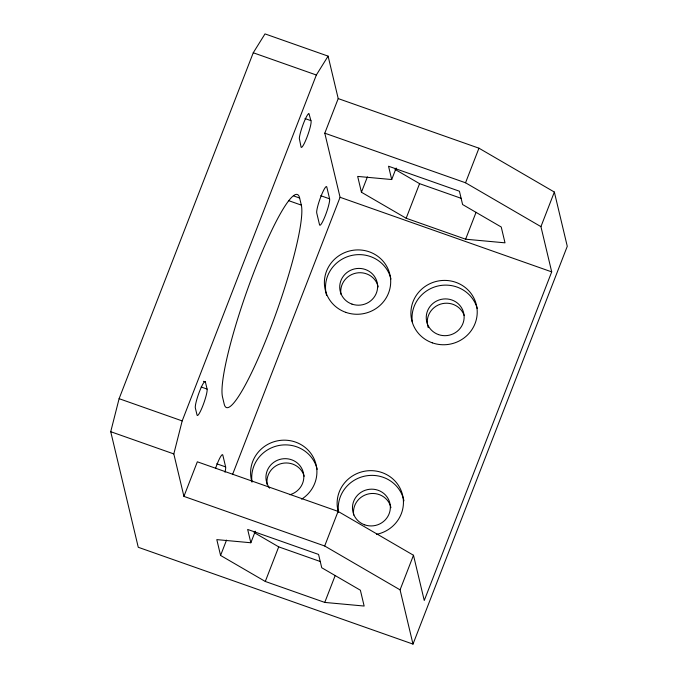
<?xml version="1.0" encoding="UTF-8"?>
<svg xmlns="http://www.w3.org/2000/svg" width="678" height="678" viewBox="0 0 678 678"><rect width="100%" height="100%" fill="white"/><g stroke="black" fill="none" stroke-linecap="round" stroke-linejoin="round"><path stroke-width="1.02" d="M338.212 98.59L478.956 148.194L554.35 192.052L567.274 246.3L412.995 644.1L138.261 547.282L110.726 431.7L119.108 398.681L253.258 52.765L265.005 33.9L328.093 56.13L338.212 98.59L324.796 133.185L340.068 197.29L232.52 474.592M412.995 644.1L400.071 589.852L324.677 545.993L183.924 496.389L173.814 453.929L182.187 420.911L316.346 75.004L328.093 56.13M183.924 496.389L197.34 461.803L338.093 511.398L413.487 555.257L424.259 600.496L551.706 271.878L540.934 226.638L554.35 192.052M220.579 555.452L216.807 539.62L250.843 542.756L247.665 529.442L318.567 554.426L321.736 567.74L360.374 590.216L364.145 606.047L324.762 602.42L265.293 581.461L220.579 555.452L226.545 540.078M361.442 192.238L357.67 176.416L391.706 179.543L388.536 166.229L459.43 191.221L462.599 204.536L501.237 227.011L505.008 242.834L465.625 239.207L406.164 218.248L361.442 192.238L367.408 176.865M250.843 542.756L255.309 531.23M391.706 179.543L396.172 168.017M265.293 581.461L278.709 546.866L254.072 532.535M406.164 218.248L419.572 183.662L394.935 169.331M324.677 545.993L338.093 511.398M540.934 226.638L465.54 182.78L478.956 148.194M324.762 602.42L335.195 575.512M465.625 239.207L476.066 212.307M400.071 589.852L413.487 555.257M253.258 52.765L316.346 75.004M304.99 118.548L310.905 120.633A14.238 2.017 -70.6 0 1 306.888 137.456A14.238 2.017 -70.6 0 1 300.93 146.38L299.312 138.405A14.119 2 -70.6 0 1 303.507 123.379A14.119 2 -70.6 0 1 308.948 113.548L310.905 120.633M324.796 133.185L465.54 182.78M419.572 183.662L461.201 198.332M340.068 197.29L551.706 271.878M320.736 195.705L329.601 198.832A14.238 2.017 -70.6 0 1 325.415 215.341A14.238 2.017 -70.6 0 1 319.541 224.774L316.736 212.985A14.238 2.017 -70.6 0 1 320.923 196.467A14.238 2.017 -70.6 0 1 326.796 187.035L329.601 198.832M293.727 195.959L299.642 198.044L301.329 205.12A109.158 15.475 -70.6 0 1 269.217 331.695A109.158 15.475 -70.6 0 1 224.181 404.02L222.503 396.944A109.158 15.475 -70.6 0 1 254.606 270.361A109.158 15.475 -70.6 0 1 299.642 198.044M288.514 200.603L301.329 205.12M203.434 381.307L205.4 382.002L207.087 389.079A14.238 2.017 -70.6 0 1 202.9 405.588A14.238 2.017 -70.6 0 1 197.027 415.021L195.34 407.944A14.238 2.017 -70.6 0 1 199.527 391.435A14.238 2.017 -70.6 0 1 205.4 382.002M201.171 386.994L207.087 389.079M119.108 398.681L182.187 420.911M216.765 463.786L225.63 466.913A14.238 2.017 -70.6 0 1 224.994 472.227M110.726 431.7L173.814 453.929M278.709 546.866L320.338 561.537M225.63 466.913L222.825 455.124A14.238 2.017 -70.6 0 0 215.68 468.032M326.618 295.54A33.222 32.12 -13.4 0 1 350.679 255.691A33.222 32.12 -13.4 0 1 390.986 279.09M338.525 512.585A33.222 32.12 -13.4 0 1 361.798 471.854A33.222 32.12 -13.4 0 1 402.613 495.186A33.222 32.12 -13.4 0 1 376.57 534.332M338.517 512.187A33.222 32.12 -13.4 0 1 366.061 475.871A33.222 32.12 -13.4 0 1 403.944 500.856M251.996 481.694A33.222 32.12 -13.4 0 1 279.005 445.471A33.222 32.12 -13.4 0 1 317.194 469.337M269.607 488.16A18.984 18.357 -13.4 0 1 275.615 461.159A18.984 18.357 -13.4 0 1 302.422 469.829A18.984 18.357 -13.4 0 1 289.87 494.72M252.004 482.092A33.222 32.12 -13.4 0 1 271.31 442.7A33.222 32.12 -13.4 0 1 313.219 457.133A33.222 32.12 -13.4 0 1 301.634 499.178M340.992 294.337A18.984 18.357 -13.4 0 1 356.153 273.09A18.984 18.357 -13.4 0 1 378.214 286.93M428.216 327.627A18.984 18.357 -13.4 0 1 440.268 304.219A18.984 18.357 -13.4 0 1 464.21 315.558M353.721 515.085A18.984 18.357 -13.4 0 1 368.891 493.838A18.984 18.357 -13.4 0 1 390.952 507.669M267.2 484.592A18.984 18.357 -13.4 0 1 281.879 463.447A18.984 18.357 -13.4 0 1 304.193 476.244M412.3 321.931A33.222 32.12 -13.4 0 1 438.776 285.819A33.222 32.12 -13.4 0 1 477.244 308.558M345.805 312.355A33.222 32.12 -13.4 0 0 390.274 276.421A33.222 32.12 -13.4 0 0 336.551 257.487A33.222 32.12 -13.4 0 0 345.805 312.355M432.327 342.848A33.222 32.12 -13.4 0 0 476.795 306.914A33.222 32.12 -13.4 0 0 423.072 287.981A33.222 32.12 -13.4 0 0 432.327 342.848M364.696 524.848A18.984 18.357 -13.4 0 0 390.104 504.313A18.984 18.357 -13.4 0 0 359.408 493.491A18.984 18.357 -13.4 0 0 364.696 524.848M438.48 334.593A18.984 18.357 -13.4 0 0 463.896 314.058A18.984 18.357 -13.4 0 0 433.191 303.236A18.984 18.357 -13.4 0 0 438.48 334.593M351.958 304.1A18.984 18.357 -13.4 0 0 377.375 283.565A18.984 18.357 -13.4 0 0 346.67 272.742A18.984 18.357 -13.4 0 0 351.958 304.1"/></g></svg>
